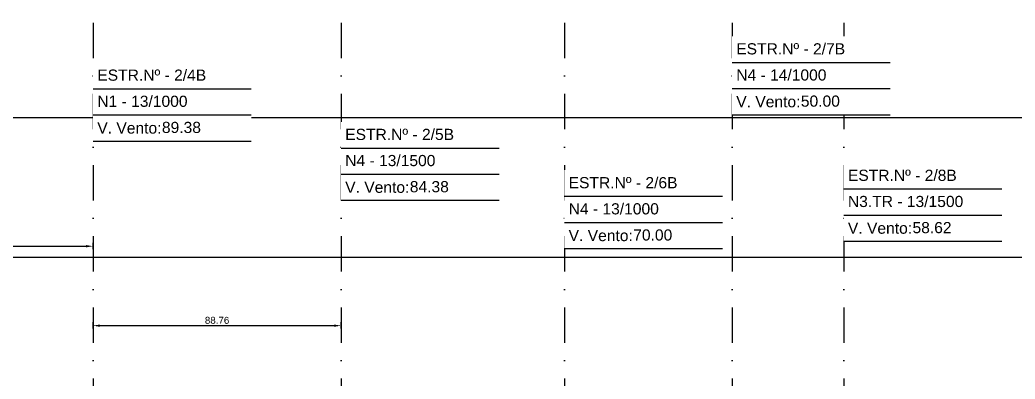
# Model space of a CAD drawing. Header units: metres. Extents: x -121 to 9872, y 3505 to 10721.
# Drawn here: x 2333 to 2689.3, y 6933.3 to 7062 of the extents above; entities that cross this region are included whole.
import ezdxf
from ezdxf.enums import TextEntityAlignment as Align

# ---------------------------------------------------------------- set-up
doc = ezdxf.new("R2010")
doc.units = ezdxf.units.M
doc.set_wipeout_variables(frame=1)
doc.header["$PDMODE"] = 2
doc.linetypes.add('DASHDOT', pattern=[25.4, 12.7, -6.35, 0, -6.35])
for name, color, linetype in [('Cabeçalho', 7, 'Continuous'), ('cotas', 7, 'Continuous'), ('GRID', 253, 'Continuous'), ('Ind_Bloco', 7, 'Continuous')]:
    doc.layers.add(name, color=color, linetype=linetype)
doc.styles.add('Arial', font='arial.ttf')
doc.styles.add('SIMM-PADRÃO_(TXT)', font='arial.ttf', dxfattribs={"height": 2})
doc.styles.get("Standard").update_dxf_attribs({"font": 'arial.ttf'})
doc.dimstyles.new('ISO-25', dxfattribs={"dimtxt": 2.5, "dimasz": 2.5, "dimexe": 1.25, "dimexo": 0.625, "dimtad": 1, "dimzin": 1, "dimtxsty": 'Standard', "dimcen": 2.5, "dimaunit": 1, "dimadec": 3, "dimazin": 3, "dimtfac": 1, "dimtmove": 0, "dimatfit": 3, "dimfxlon": 1, "dimarcsym": 0})

# ---------------------------------------------------------------- blocks, each defined once
blk = doc.blocks.new('*D352')
at = {"layer": 'cotas', "color": 0, "lineweight": -2, "transparency": 16777216}
for p, q in [((2269.17, 6979.88), (2269.17, 6982.13)), ((2271.67, 6980.88), (2356.67, 6980.88)), ((2359.17, 6979.88), (2359.17, 6982.13))]:
    blk.add_line(p, q, dxfattribs=at)
at = {"layer": 'cotas', "color": 0, "transparency": 16777216}
for points in [[(2271.67, 6981.29), (2271.67, 6980.46), (2269.17, 6980.88)], [(2356.67, 6981.29), (2356.67, 6980.46), (2359.17, 6980.88)]]:
    blk.add_solid(points, dxfattribs=at)
at = {"layer": 'Defpoints', "color": 0, "transparency": 16777216}
for p in [(2359.17, 6980.88), (2269.17, 6933.21), (2359.17, 6914.53)]:
    blk.add_point(p, dxfattribs=at)
at = {"layer": 'cotas', "color": 0, "transparency": 16777216, "insert": (2314.17, 6982.78), "char_height": 2.5, "attachment_point": 5}
blk.add_mtext('90.00', dxfattribs=at)
blk = doc.blocks.new('*D344')
at = {"layer": 'cotas', "color": 0, "lineweight": -2, "transparency": 16777216}
for p, q in [((2359.17, 6951.41), (2359.17, 6953.66)), ((2361.67, 6952.41), (2445.43, 6952.41)), ((2447.93, 6951.41), (2447.93, 6953.66))]:
    blk.add_line(p, q, dxfattribs=at)
at = {"layer": 'cotas', "color": 0, "transparency": 16777216}
for points in [[(2361.67, 6952.83), (2361.67, 6951.99), (2359.17, 6952.41)], [(2445.43, 6952.83), (2445.43, 6951.99), (2447.93, 6952.41)]]:
    blk.add_solid(points, dxfattribs=at)
at = {"layer": 'Defpoints', "color": 0, "transparency": 16777216}
for p in [(2447.93, 6952.41), (2359.17, 6914.53), (2447.93, 6902.54)]:
    blk.add_point(p, dxfattribs=at)
at = {"layer": 'cotas', "color": 0, "transparency": 16777216, "insert": (2403.55, 6954.31), "char_height": 2.5, "attachment_point": 5}
blk.add_mtext('88.76', dxfattribs=at)
blk = doc.blocks.new('BlocoCabecalho')
blk.add_wipeout([(-11.66, -3.34), (44.97, -3.34), (44.97, -31.45), (-11.66, -31.45)])
for points in [[(-11.66, -12.71), (44.97, -12.71)], [(-11.66, -22.08), (44.97, -22.08)], [(-11.66, -31.45), (44.97, -31.45)]]:
    blk.add_lwpolyline(points)
at = {"style": 'SIMM-PADRÃO_(TXT)'}
for tag, p in [('ESTRUTURANUM', (-10.16, -11.03)), ('TIPO_ESFORÇO', (-10.16, -20.4)), ('VÃOVENTO', (12.97, -29.77))]:
    blk.add_attdef(tag, text='', height=4, dxfattribs=at).set_placement(p, align=Align.BOTTOM_LEFT)
at = {"layer": 'Ind_Bloco', "color": 7, "style": 'Arial'}
blk.add_text('V. Vento:', height=4, dxfattribs=at).set_placement((-10.16, -26.77), align=Align.MIDDLE_LEFT)

msp = doc.modelspace()

# ---------------------------------------------------------------- linework, layer by layer
at = {"layer": 'GRID', "linetype": 'DASHDOT'}
for p, q in [((2359.171, 7876.973), (2359.171, 5510.205)), ((2447.93, 7876.973), (2447.93, 5510.205)), ((2527.93, 7876.973), (2527.93, 5510.205)), ((2587.946, 7876.973), (2587.946, 5510.205)), ((2627.929, 7876.973), (2627.929, 5510.205))]:
    msp.add_line(p, q, dxfattribs=at)
at = {"layer": 'GRID'}
for points in [[(-30.298, 7026.973), (7827.812, 7026.973)], [(-30.298, 7026.973), (7827.812, 7026.973)], [(-30.298, 7026.973), (7827.812, 7026.973)], [(-30.298, 7026.973), (7827.812, 7026.973)], [(-30.298, 6976.973), (7827.812, 6976.973)]]:
    msp.add_lwpolyline(points, dxfattribs=at)

# ---------------------------------------------------------------- dimensions: what is measured, and where the dimension line sits
at = {"layer": 'cotas'}
for base, p1, p2, picture, middle in [((2359.171, 6980.877), (2269.171, 6933.214), (2359.171, 6914.533), '*D352', (2314.171, 6982.779)), ((2447.93, 6952.409), (2359.171, 6914.533), (2447.93, 6902.543), '*D344', (2403.551, 6954.311))]:
    dim = msp.add_linear_dim(base=base, p1=p1, p2=p2, dimstyle='ISO-25', dxfattribs=at)
    dim.commit()
    dim.dimension.update_dxf_attribs({"geometry": picture, "text_midpoint": middle})

# ---------------------------------------------------------------- next in the draw order: block references
at = {"layer": 'Cabeçalho'}
for p, values in [((2599.602, 7059.451), {'ESTRUTURANUM': 'ESTR.Nº - 2/7B', 'TIPO_ESFORÇO': 'N4 - 14/1000', 'VÃOVENTO': '50.00'}), ((2370.827, 7050.024), {'ESTRUTURANUM': 'ESTR.Nº - 2/4B', 'TIPO_ESFORÇO': 'N1 - 13/1000', 'VÃOVENTO': '89.38'}), ((2459.586, 7028.784), {'ESTRUTURANUM': 'ESTR.Nº - 2/5B', 'TIPO_ESFORÇO': 'N4 - 13/1500', 'VÃOVENTO': '84.38'}), ((2639.585, 7014.124), {'ESTRUTURANUM': 'ESTR.Nº - 2/8B', 'TIPO_ESFORÇO': 'N3.TR - 13/1500', 'VÃOVENTO': '58.62'}), ((2539.586, 7011.48), {'ESTRUTURANUM': 'ESTR.Nº - 2/6B', 'TIPO_ESFORÇO': 'N4 - 13/1000', 'VÃOVENTO': '70.00'})]:
    msp.add_blockref('BlocoCabecalho', p, dxfattribs=at).add_auto_attribs(values)

doc.saveas('drawing.dxf')
